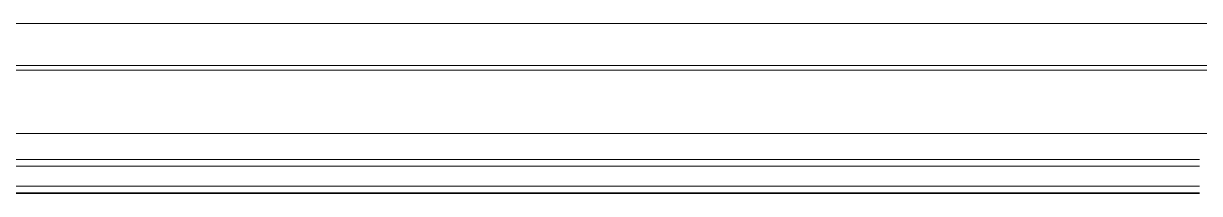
# Model space of a CAD drawing. Extents: x 4791 to 7950, y -233 to 2082.
# Drawn here: x 5614.9 to 5791.8, y 1755.6 to 1781.2 of the extents above; entities that cross this region are included whole.
import ezdxf

# ---------------------------------------------------------------- set-up
doc = ezdxf.new("R2010")
doc.units = 0
doc.header["$LTSCALE"] = 1.7
doc.header["$MEASUREMENT"] = 0
doc.layers.add('1', color=7, linetype='CONTINUOUS', true_color=0xffffff)

msp = doc.modelspace()

# ---------------------------------------------------------------- linework, layer by layer
at = {"layer": '1', "color": 7, "linetype": 'Continuous', "lineweight": 13}
for p, q in [((5490.99, 1781.21), (5851.8, 1781.21)), ((5490.99, 1774.87), (5851.8, 1774.87)), ((5851.8, 1774.2), (5490.99, 1774.2)), ((5496.49, 1764.66), (5851.8, 1764.66)), ((5791.8, 1759.72), (5563.18, 1759.72)), ((5563.18, 1756.72), (5791.8, 1756.72)), ((5791.8, 1755.72), (5563.18, 1755.72))]:
    msp.add_line(p, q, dxfattribs=at)
at = {"layer": '1', "color": 7, "linetype": 'Continuous', "lineweight": 18}
for p, q in [((5496.49, 1764.65), (5851.8, 1764.65)), ((5563.18, 1760.72), (5791.8, 1760.72)), ((5791.8, 1755.6), (5563.18, 1755.6))]:
    msp.add_line(p, q, dxfattribs=at)

doc.saveas('drawing.dxf')
